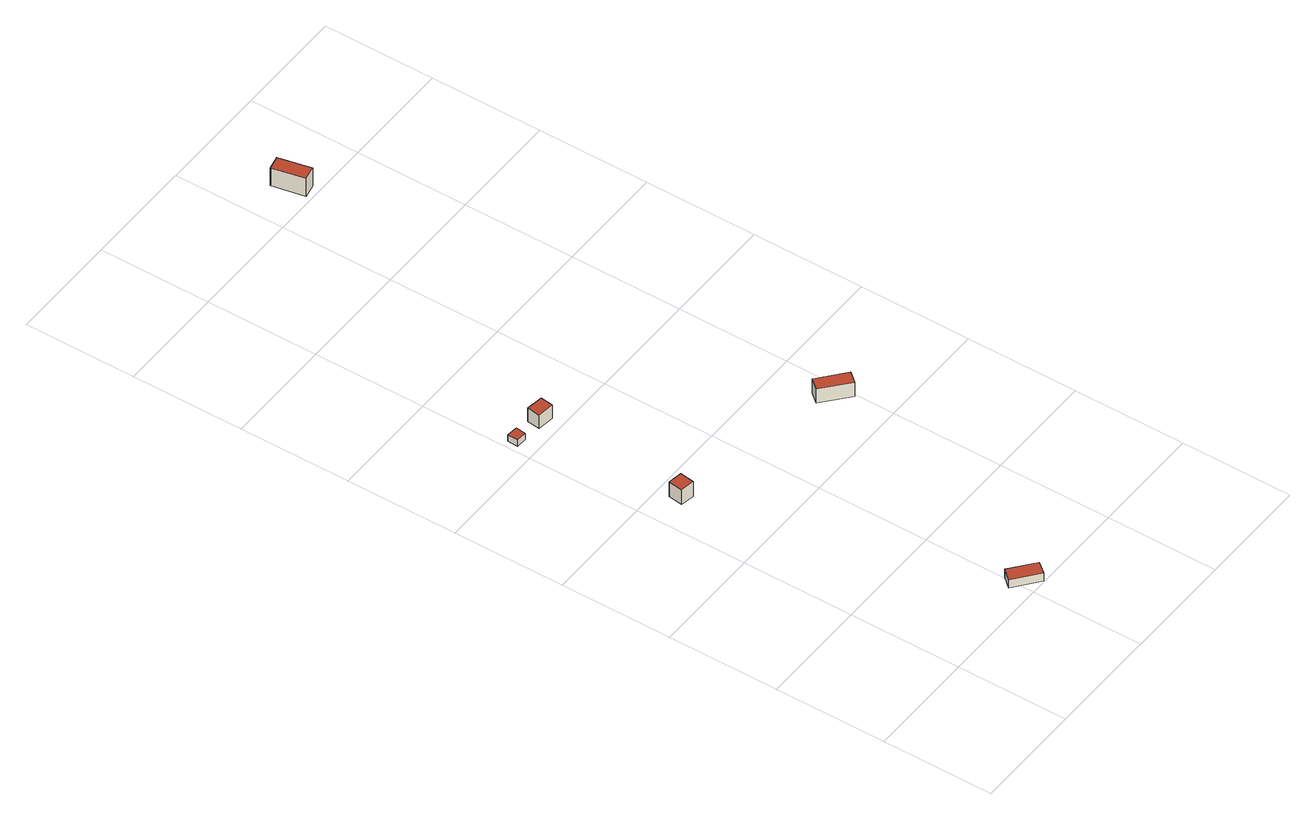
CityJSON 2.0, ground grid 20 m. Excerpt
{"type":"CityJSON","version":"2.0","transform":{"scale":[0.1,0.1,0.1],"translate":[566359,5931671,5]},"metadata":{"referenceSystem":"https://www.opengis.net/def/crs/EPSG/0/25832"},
"CityObjects":{
"building1":{"type":"Building","attributes":{"Grundfläche 2D":"6.722760","Grundhöhe NN":"6.581"},"geometry":[{"type":"Solid","lod":"3","boundaries":[[[[0,1,2,3]],[[4,5,3,2]],[[5,6,0,3]],[[6,7,1,0]],[[7,4,2,1]],[[7,6,5,4]]]],"semantics":{"surfaces":[{"type":"RoofSurface"},{"type":"WallSurface"},{"type":"GroundSurface"}],"values":[[0,1,1,1,1,2]]}}]},
"building2":{"type":"Building","attributes":{"Grundfläche 2D":"13.908707","Grundhöhe NN":"5.301"},"geometry":[{"type":"Solid","lod":"3","boundaries":[[[[8,9,10,11]],[[12,13,11,10]],[[13,14,8,11]],[[14,15,9,8]],[[15,12,10,9]],[[15,14,13,12]]]],"semantics":{"surfaces":[{"type":"RoofSurface"},{"type":"WallSurface"},{"type":"GroundSurface"}],"values":[[0,1,1,1,1,2]]}}]},
"building3":{"type":"Building","attributes":{"Grundfläche 2D":"3.708349","Grundhöhe NN":"6.513"},"geometry":[{"type":"Solid","lod":"3","boundaries":[[[[16,17,18,19]],[[20,21,19,18]],[[21,22,16,19]],[[22,23,17,16]],[[23,20,18,17]],[[23,22,21,20]]]],"semantics":{"surfaces":[{"type":"RoofSurface"},{"type":"WallSurface"},{"type":"GroundSurface"}],"values":[[0,1,1,1,1,2]]}}]},
"building4":{"type":"Building","attributes":{"Grundfläche 2D":"7.187593","Grundhöhe NN":"6.557"},"geometry":[{"type":"Solid","lod":"3","boundaries":[[[[24,25,26,27]],[[28,29,27,26]],[[29,30,24,27]],[[30,31,25,24]],[[31,28,26,25]],[[31,30,29,28]]]],"semantics":{"surfaces":[{"type":"RoofSurface"},{"type":"WallSurface"},{"type":"GroundSurface"}],"values":[[0,1,1,1,1,2]]}}]},
"building5":{"type":"Building","attributes":{"Grundfläche 2D":"14.529229","Grundhöhe NN":"6.429"},"geometry":[{"type":"Solid","lod":"3","boundaries":[[[[32,33,34,35]],[[36,37,35,34]],[[37,38,32,35]],[[38,39,33,32]],[[39,36,34,33]],[[39,38,37,36]]]],"semantics":{"surfaces":[{"type":"RoofSurface"},{"type":"WallSurface"},{"type":"GroundSurface"}],"values":[[0,1,1,1,1,2]]}}]},
"building6":{"type":"Building","attributes":{"Grundfläche 2D":"15.015467","Grundhöhe NN":"6.702"},"geometry":[{"type":"Solid","lod":"3","boundaries":[[[[40,41,42,43]],[[44,45,43,42]],[[45,46,40,43]],[[46,47,41,40]],[[47,44,42,41]],[[47,46,45,44]]]],"semantics":{"surfaces":[{"type":"RoofSurface"},{"type":"WallSurface"},{"type":"GroundSurface"}],"values":[[0,1,1,1,1,2]]}}]}
},
"vertices":[
[69,566,47],[44,570,47],[40,544,47],[65,540,47],[40,544,16],[65,540,16],[69,566,16],[44,570,16],
[246,20,20],[203,55,20],[187,36,20],[230,1,20],[187,36,3],[230,1,3],[246,20,3],[203,55,3],
[23,841,28],[3,843,28],[2,824,28],[21,823,28],[2,824,15],[21,823,15],[23,841,15],[3,843,15],
[85,838,44],[55,842,44],[52,818,44],[82,815,44],[52,818,16],[82,815,16],[85,838,16],[55,842,16],
[388,464,44],[403,482,44],[357,522,44],[342,504,44],[357,522,14],[342,504,14],[388,464,14],[403,482,14],
[278,1466,54],[254,1461,54],[265,1402,55],[290,1407,55],[265,1402,17],[290,1407,17],[278,1466,17],[254,1461,17]
]}
